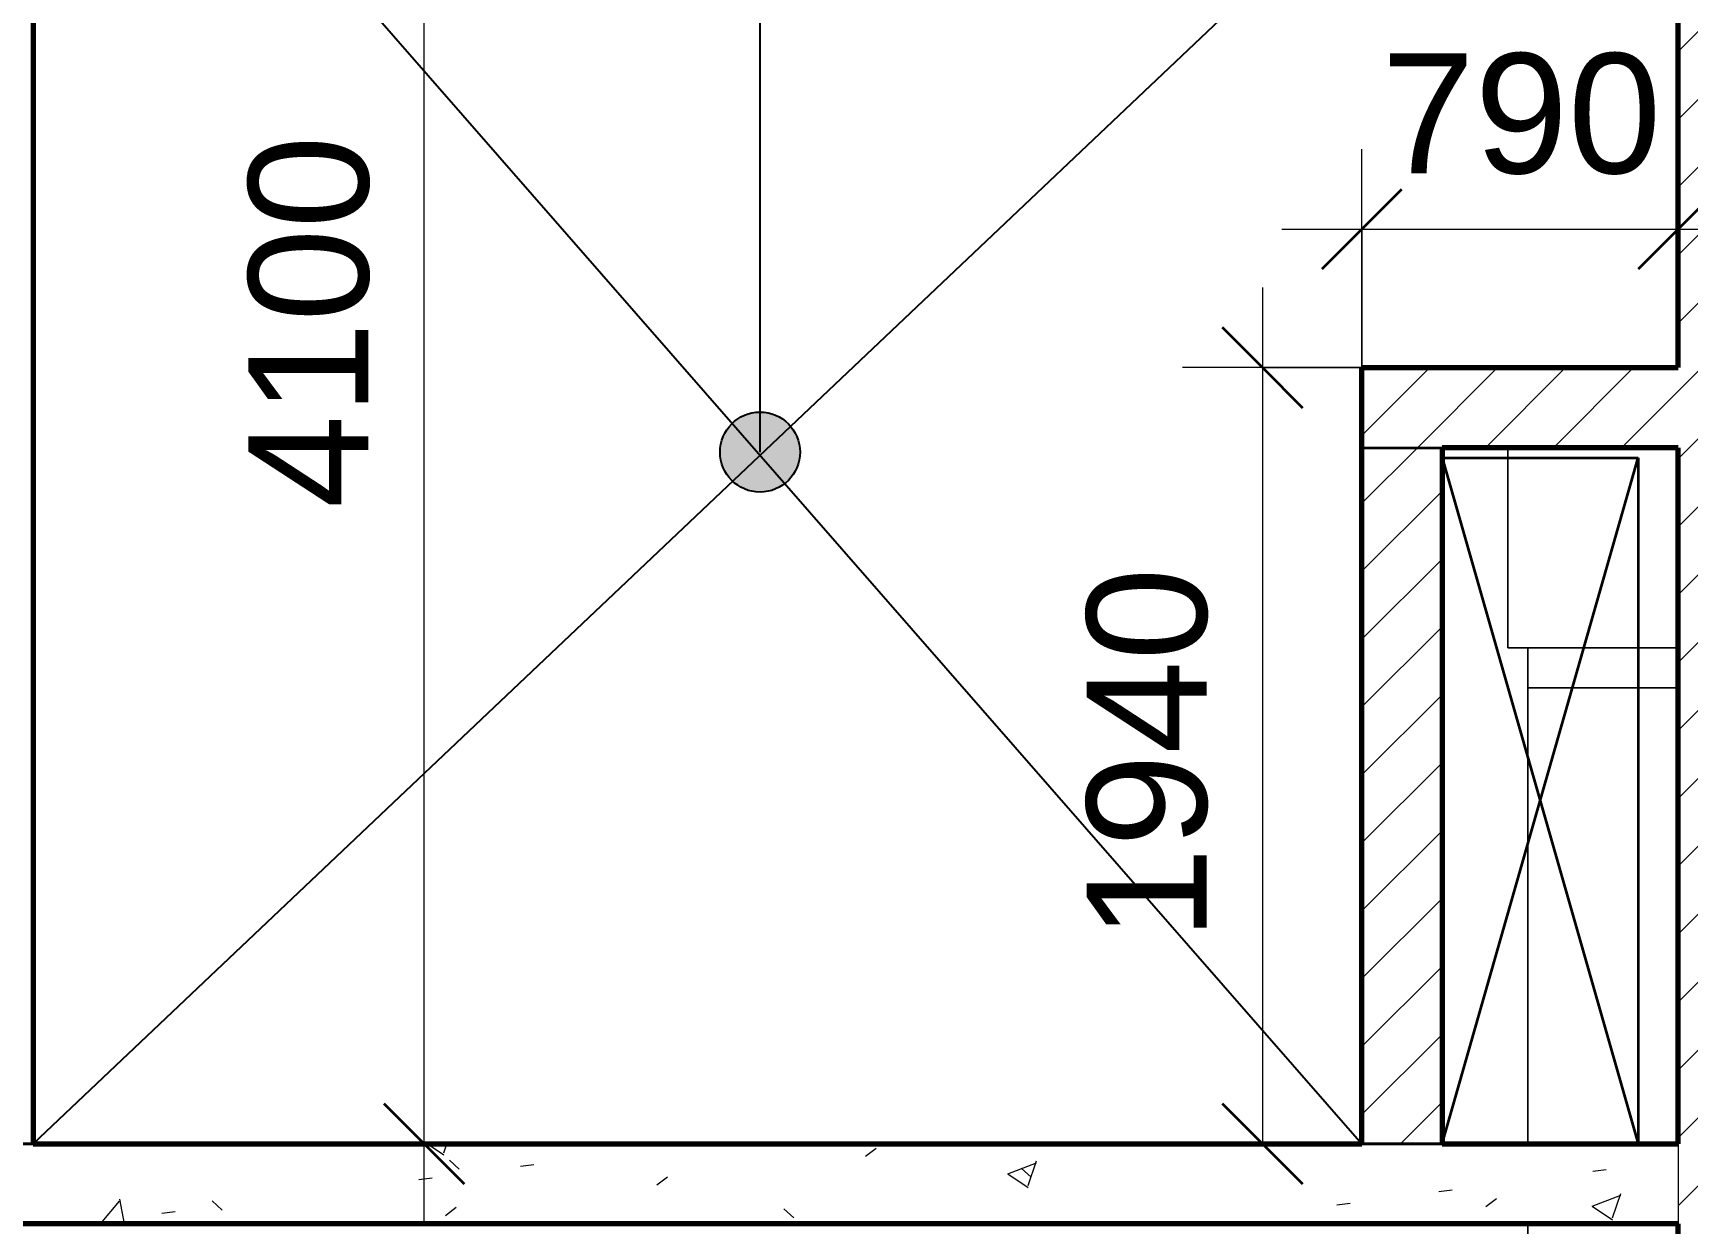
# Model space of a CAD drawing. Header units: millimetres. Extents: x -712454 to -640739, y -26917 to 7174.
# Drawn here: x -686667 to -682533, y -13623 to -10647 of the extents above; entities that cross this region are included whole.
import ezdxf

# ---------------------------------------------------------------- set-up
doc = ezdxf.new("R2010")
doc.units = ezdxf.units.MM
for name, color, linetype, lineweight in [('_ _ A-DETL-OPENING', 1, 'Continuous', 25), ('A-ANNO-DIMS', 1, 'Continuous', 9), ('A-ANNO-DIMS-100', 1, 'Continuous', 9), ('A-FLOR-E', 2, 'Continuous', 35), ('A-GLAZ-CURT', 2, 'Continuous', 9), ('A-ROOM-IDEN', 3, 'Continuous', 25), ('A-WALL', 5, 'Continuous', 35), ('A-WALL-PATT', 1, 'Continuous', 35), ('WALL-E', 2, 'Continuous', 35)]:
    doc.layers.add(name, color=color, linetype=linetype, lineweight=lineweight)
doc.styles.add('Arial_2', font='arial.ttf', dxfattribs={"height": 300})
doc.dimstyles.new('DPA-DIM-3_0_T-T', dxfattribs={"dimscale": 304.8, "dimtxt": 306.07782, "dimasz": 0.656168, "dimexe": 0.656168, "dimexo": 0.0625, "dimgap": 0.164042, "dimtad": 1, "dimdec": 0, "dimzin": 0, "dimdsep": 46, "dimtxsty": 'Arial_2', "dimblk1": 'OBLIQUE', "dimblk2": 'OBLIQUE', "dimsah": 1, "dimcen": 0.09, "dimdle": 0.656168, "dimadec": 8, "dimazin": 0, "dimtfac": 1, "dimtdec": 4, "dimtix": 1, "dimtmove": 0, "dimatfit": 3, "dimfxl": 1.312336, "dimfxlon": 1, "dimtvp": 1, "dimtolj": 1, "dimtzin": 0, "dimarcsym": 2})
pattern_1 = [(45, (0, 0), (-84.852814, 84.852814), [])]

# ---------------------------------------------------------------- blocks, each defined once
blk = doc.blocks.new('System Panel - DPA-AR_Metal Ceiling Rectangular Panel-12683438-4213-01 ENLARGED ENTRANCE 3 GROUND LEVEL - REFLECTED CEILING PLAN')
at = {"layer": 'A-GLAZ-CURT'}
for p, q in [((-682557.4, -12283), (-682932.4, -12283)), ((-682932.4, -12283), (-682932.4, -13423)), ((-682932.4, -13423), (-682932.4, -12283)), ((-682932.4, -12283), (-682557.4, -12283)), ((-682932.4, -13623), (-682932.4, -14572.7)), ((-682932.4, -14572.7), (-682932.4, -13623)), ((-682932.4, -14622.4), (-682932.4, -14683)), ((-682932.4, -14683), (-682932.4, -14622.4)), ((-682932.4, -14683), (-682557.4, -14683)), ((-682557.4, -14683), (-682932.4, -14683))]:
    blk.add_line(p, q, dxfattribs=at)
blk = doc.blocks.new('System Panel - DPA-AR_Metal Ceiling Rectangular Panel-12684575-4213-01 ENLARGED ENTRANCE 3 GROUND LEVEL - REFLECTED CEILING PLAN')
at = {"layer": 'A-GLAZ-CURT'}
for p, q in [((-682557.4, -17083), (-682932.4, -17083)), ((-682932.4, -17083), (-682932.4, -17183)), ((-682932.4, -17183), (-682932.4, -17083)), ((-682932.4, -17083), (-682557.4, -17083)), ((-682932.4, -17183), (-682557.4, -17183)), ((-682557.4, -17183), (-682932.4, -17183))]:
    blk.add_line(p, q, dxfattribs=at)
blk = doc.blocks.new('System Panel - DPA-AR_Metal Ceiling Rectangular Panel-16088215-4213-01 ENLARGED ENTRANCE 3 GROUND LEVEL - REFLECTED CEILING PLAN')
at = {"layer": 'A-GLAZ-CURT'}
for p, q in [((-682982.4, -11683), (-682982.4, -12183)), ((-682982.4, -12183), (-682982.4, -11683)), ((-682982.4, -12183), (-682557.4, -12183)), ((-682557.4, -12183), (-682982.4, -12183))]:
    blk.add_line(p, q, dxfattribs=at)
blk = doc.blocks.new('DIMBLOCK9-4213-01 ENLARGED ENTRANCE 3 GROUND LEVEL - REFLECTED CEILING PLAN')
at = {"layer": 'A-ANNO-DIMS-100'}
for p, q in [((-685690.1, -13623), (-685690.1, -9123)), ((-686090.1, -9323), (-685490.1, -9323)), ((-685690.1, -9323), (-686090.1, -9323)), ((-686090.1, -13423), (-685490.1, -13423)), ((-685690.1, -13423), (-686090.1, -13423))]:
    blk.add_line(p, q, dxfattribs=at)
at = {"layer": 'A-ANNO-DIMS-100', "lineweight": 35}
for p, q in [((-685690.1, -9323), (-685790.1, -9223)), ((-685690.1, -9323), (-685590.1, -9423)), ((-685690.1, -13423), (-685790.1, -13323)), ((-685690.1, -13423), (-685590.1, -13523))]:
    blk.add_line(p, q, dxfattribs=at)
at = {"layer": 'A-ANNO-DIMS-100', "color": 0, "insert": (-686129.5, -11834.5), "char_height": 300, "width": 1107.531, "attachment_point": 1, "rotation": 90, "line_spacing_factor": 0.941778, "style": 'Arial_2'}
blk.add_mtext('4100', dxfattribs=at)
blk = doc.blocks.new('_Oblique')
at = {"color": 0, "linetype": 'ByBlock', "lineweight": -2}
blk.add_line((-0.5, -0.5), (0.5, 0.5), dxfattribs=at)
blk = doc.blocks.new('DIMBLOCK17-4213-01 ENLARGED ENTRANCE 3 GROUND LEVEL - REFLECTED CEILING PLAN')
at = {"layer": 'A-ANNO-DIMS-100'}
for p, q in [((-683595.7, -11283), (-683595.7, -13423)), ((-683195.7, -11483), (-683795.7, -11483)), ((-683595.7, -11483), (-683195.7, -11483)), ((-683195.7, -13423), (-683795.7, -13423)), ((-683595.7, -13423), (-683195.7, -13423))]:
    blk.add_line(p, q, dxfattribs=at)
at = {"layer": 'A-ANNO-DIMS-100', "lineweight": 35}
for p, q in [((-683595.7, -11483), (-683695.7, -11383)), ((-683595.7, -11483), (-683495.7, -11583)), ((-683595.7, -13423), (-683695.7, -13323)), ((-683595.7, -13423), (-683495.7, -13523))]:
    blk.add_line(p, q, dxfattribs=at)
at = {"layer": 'A-ANNO-DIMS-100', "color": 0, "insert": (-684035.1, -12914.4), "char_height": 300, "width": 1107.531, "attachment_point": 1, "rotation": 90, "line_spacing_factor": 0.941778, "style": 'Arial_2'}
blk.add_mtext('1940', dxfattribs=at)
blk = doc.blocks.new('DIMBLOCK18-4213-01 ENLARGED ENTRANCE 3 GROUND LEVEL - REFLECTED CEILING PLAN')
at = {"layer": 'A-ANNO-DIMS-100'}
for p, q in [((-682557.4, -10736.6), (-682557.4, -11336.6)), ((-682557.4, -11136.6), (-682557.4, -10736.6)), ((-683347.1, -11536.6), (-683347.1, -10936.6)), ((-683547.1, -11136.6), (-682357.4, -11136.6)), ((-683347.1, -11136.6), (-683347.1, -11536.6))]:
    blk.add_line(p, q, dxfattribs=at)
at = {"layer": 'A-ANNO-DIMS-100', "lineweight": 35}
for p, q in [((-683347.1, -11136.6), (-683247.1, -11036.6)), ((-682557.4, -11136.6), (-682457.4, -11036.6)), ((-683347.1, -11136.6), (-683447.1, -11236.6)), ((-682557.4, -11136.6), (-682657.4, -11236.6))]:
    blk.add_line(p, q, dxfattribs=at)
at = {"layer": 'A-ANNO-DIMS-100', "color": 0, "insert": (-683298.4, -10697.2), "char_height": 300, "width": 830.648, "attachment_point": 1, "line_spacing_factor": 0.941778, "style": 'Arial_2'}
blk.add_mtext('790', dxfattribs=at)

msp = doc.modelspace()

# ---------------------------------------------------------------- hatches: boundary and pattern name
at = {"layer": 'A-ROOM-IDEN'}
h = msp.add_hatch(color=256, dxfattribs=at)
edge = h.paths.add_edge_path()
edge.add_arc((-684851, -11694.1), 100, 0, 360)
at = {"layer": 'A-WALL-PATT', "lineweight": 9}
h = msp.add_hatch(dxfattribs=at)
h.set_pattern_fill('FP_2', color=256, style=0, pattern_type=2)
h.set_pattern_definition(pattern_1)
h.paths.add_polyline_path([(-682357.4, -17123), (-682357.4, -9323), (-682557.4, -9323), (-682557.4, -17123)])
h = msp.add_hatch(dxfattribs=at)
h.set_pattern_fill('FP_2', color=256, style=0, pattern_type=2)
h.set_pattern_definition(pattern_1)
h.paths.add_polyline_path([(-682557.4, -11683), (-682557.4, -11483), (-683347.1, -11483), (-683347.1, -11683), (-682714.5, -11683)])
h = msp.add_hatch(dxfattribs=at)
h.set_pattern_fill('FP_2', color=256, style=0, pattern_type=2)
h.set_pattern_definition(pattern_1)
h.paths.add_polyline_path([(-683147.1, -13423), (-683147.1, -11683), (-683347.1, -11683), (-683347.1, -13423)])
h = msp.add_hatch(dxfattribs=at)
h.set_pattern_fill('FP_1', color=256, style=0, pattern_type=2)
h.set_pattern_definition([(50, (0, 0), (728.7365, -63.7558), [76.2, -838.2]), (355, (0, 0), (-140.9716, 764.2276), [60.96, -670.56]), (100.451, (60.7, -5.3), (587.77, 700.46675), [64.76, -712.36]), (46.184, (0, 203.2), (1084.3162, -168.171), [114.3, -1257.3]), (96.636, (90.4, 189.2), (949.6099, 989.7098), [97.14, -1068.54]), (351.184, (0, 203.2), (949.6206, 989.7012), [91.44, -1005.84]), (21, (101.6, 152.4), (606.45787, -409.06057), [76.2, -838.2]), (326, (101.6, 152.4), (247.20834, 736.7529), [60.96, -670.56]), (71.451, (152.14, 118.3), (853.66825, 327.6855), [64.76, -712.36]), (37.5, (0, 0), (12.35469, 338.22012), [33.528, -628.904, 33.528, -647.192, -673.1]), (37.5, (0, 0), (12.35469, 338.22012), [-1343.152, 33.528, -639.572]), (7.5, (0, 0), (267.27887, 400.72213), [33.528, -354.584, 33.528, -613.664, -256.54]), (7.5, (0, 0), (267.27887, 400.72213), [-1035.304, 33.528, -223.012]), (327.5, (-226.57, 0), (542.36333, -22.91534), [33.528, -220.472, 33.528, -758.952, -1051.56]), (327.5, (-226.57, 0), (542.36333, -22.91534), [-1046.48, 33.528, -1018.032]), (317.5, (-328.17, 0), (592.51696, 101.7071), [33.528, -296.672, 33.528, -492.76, -746.76]), (317.5, (-328.17, 0), (592.51696, 101.7071), [-856.488, 33.528, -713.232])])
h.paths.add_polyline_path([(-686669.7, -13623), (-682557.4, -13623), (-682557.4, -13423), (-686867.4, -13423), (-686867.4, -13623)])

# ---------------------------------------------------------------- linework, layer by layer
at = {"color": 250, "lineweight": 35}
for p, q in [((-683147.1, -13423), (-683147.1, -11708)), ((-683147.1, -11708), (-682657.1, -11708)), ((-683147.1, -13423), (-682657.1, -11708)), ((-683147.1, -11708), (-682657.1, -13423)), ((-682657.1, -11708), (-682657.1, -13423)), ((-682657.1, -13423), (-683147.1, -13423))]:
    msp.add_line(p, q, dxfattribs=at)
at = {"layer": '_ _ A-DETL-OPENING'}
for p, q in [((-682657.4, -9623), (-686667.4, -13423)), ((-686667.4, -9623), (-683347.1, -13423))]:
    msp.add_line(p, q, dxfattribs=at)
at = {"layer": 'A-FLOR-E'}
for p, q in [((-692357.4, -13423), (-684737.4, -13423)), ((-686867.4, -13423), (-682932.4, -13423)), ((-682932.4, -13423), (-686867.4, -13423)), ((-684737.4, -13423), (-686667.4, -13423))]:
    msp.add_line(p, q, dxfattribs=at)
at = {"layer": 'A-ROOM-IDEN'}
msp.add_line((-684851, -11694.1), (-684851, 958.4), dxfattribs=at)
msp.add_circle((-684851, -11694.1), 100, dxfattribs=at)
at = {"layer": 'A-WALL', "color": 7, "lineweight": 70}
for p, q in [((-686667.4, -9323), (-686667.4, -13423)), ((-682557.4, -11483), (-682557.4, -9323)), ((-683347.1, -11483), (-682557.4, -11483)), ((-683347.1, -11683), (-683347.1, -11483)), ((-683347.1, -13423), (-683347.1, -11683)), ((-682557.4, -11683), (-683147.1, -11683)), ((-683147.1, -11683), (-683147.1, -13423)), ((-682557.4, -12123), (-682557.4, -11683)), ((-682557.4, -13323), (-682557.4, -12123)), ((-682557.4, -13423), (-682557.4, -13323)), ((-686667.4, -13423), (-683347.1, -13423)), ((-683147.1, -13423), (-682557.4, -13423)), ((-682557.4, -13623), (-686867.4, -13623)), ((-682557.4, -14473), (-682557.4, -13623))]:
    msp.add_line(p, q, dxfattribs=at)
at = {"layer": 'A-WALL', "lineweight": 9}
for p, q in [((-683147.1, -13423), (-683347.1, -13423)), ((-682557.4, -13423), (-682557.4, -13623))]:
    msp.add_line(p, q, dxfattribs=at)
at = {"layer": 'WALL-E'}
for p, q in [((-686667.4, -13423), (-686667.4, -9523)), ((-686667.4, -9523), (-686667.4, -13423)), ((-683347.1, -13423), (-683347.1, -11683)), ((-683347.1, -11683), (-683347.1, -13423)), ((-683347.1, -11683), (-683147.1, -11683)), ((-683347.1, -11683), (-683147.1, -11683)), ((-683147.1, -13423), (-683147.1, -11683)), ((-683147.1, -11683), (-683147.1, -13423)), ((-683347.1, -13423), (-686667.4, -13423)), ((-686667.4, -13423), (-683347.1, -13423)), ((-686667.4, -13423), (-683347.1, -13423)), ((-683347.1, -13423), (-686667.4, -13423)), ((-683147.1, -13423), (-682932.4, -13423)), ((-682932.4, -13423), (-683147.1, -13423))]:
    msp.add_line(p, q, dxfattribs=at)

# ---------------------------------------------------------------- block references
at = {"layer": 'A-GLAZ-CURT'}
for name, p in [('System Panel - DPA-AR_Metal Ceiling Rectangular Panel-16088215-4213-01 ENLARGED ENTRANCE 3 GROUND LEVEL - REFLECTED CEILING PLAN', (0, 0)), ('System Panel - DPA-AR_Metal Ceiling Rectangular Panel-12684575-4213-01 ENLARGED ENTRANCE 3 GROUND LEVEL - REFLECTED CEILING PLAN', (0, 4900)), ('System Panel - DPA-AR_Metal Ceiling Rectangular Panel-12683438-4213-01 ENLARGED ENTRANCE 3 GROUND LEVEL - REFLECTED CEILING PLAN', (0, 0))]:
    msp.add_blockref(name, p, dxfattribs=at)

# ---------------------------------------------------------------- dimensions: what is measured, and where the dimension line sits
at = {"layer": 'A-ANNO-DIMS'}
for base, p1, p2, override, picture, middle in [((-685690.1, -9323), (-686090.1, -13423), (-686090.1, -9323), {"dimpost": '<>', "dimfxl": 4100}, 'DIMBLOCK9-4213-01 ENLARGED ENTRANCE 3 GROUND LEVEL - REFLECTED CEILING PLAN', (-685893.2, -11373)), ((-683595.7, -13423), (-683195.7, -11483), (-683195.7, -13423), {"dimpost": '<>', "dimfxl": 1940.023728}, 'DIMBLOCK17-4213-01 ENLARGED ENTRANCE 3 GROUND LEVEL - REFLECTED CEILING PLAN', (-683798.8, -12453))]:
    dim = msp.add_linear_dim(base=base, p1=p1, p2=p2, angle=90, dimstyle='DPA-DIM-3_0_T-T', override=override, dxfattribs=at)
    dim.commit()
    dim.dimension.update_dxf_attribs({"geometry": picture, "text_midpoint": middle})
dim = msp.add_linear_dim(base=(-682557.4, -11136.6), p1=(-683347.1, -11536.6), p2=(-682557.4, -10736.6), dimstyle='DPA-DIM-3_0_T-T', override={"dimpost": '<>', "dimfxl": 1124.159344}, dxfattribs=at)
dim.commit()
dim.dimension.update_dxf_attribs({"geometry": 'DIMBLOCK18-4213-01 ENLARGED ENTRANCE 3 GROUND LEVEL - REFLECTED CEILING PLAN', "text_midpoint": (-682952.3, -10933.5)})

doc.saveas('drawing.dxf')
